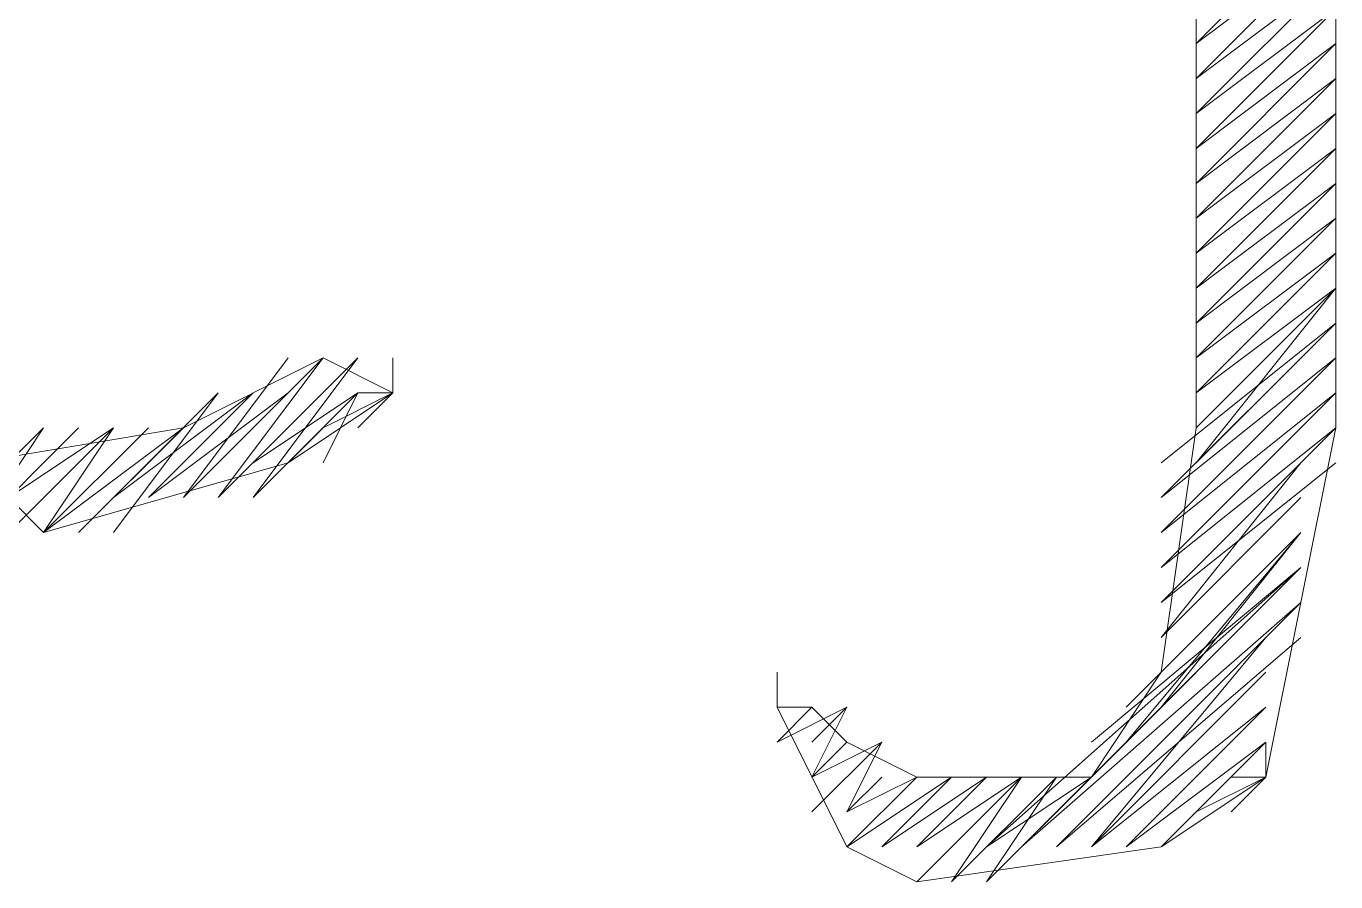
# Model space of a CAD drawing. Header units: millimetres. Extents: x 24 to 410, y 10 to 282.
# Drawn here: x 283.993 to 285.581, y 14.732 to 15.769 of the extents above; entities that cross this region are included whole.
import ezdxf

# ---------------------------------------------------------------- set-up
doc = ezdxf.new("R2010")
doc.units = ezdxf.units.MM
doc.layers.add('Watermark', color=7, linetype='Continuous')

msp = doc.modelspace()

# ---------------------------------------------------------------- linework, layer by layer
at = {"layer": 'Watermark', "color": 7, "lineweight": 0}
for points in [[(285.411333, 16.552333), (285.411333, 15.282333), (285.369, 14.986), (285.284333, 14.859), (285.072667, 14.859), (284.988, 14.901333), (284.945667, 14.943667), (284.903333, 14.943667), (284.988, 14.774333), (285.072667, 14.732), (285.369, 14.774333), (285.496, 14.859), (285.580667, 15.282333), (285.580667, 16.213667)], [(285.411333, 15.748), (285.580667, 15.917333)], [(285.411333, 15.748), (285.580667, 15.917333)], [(285.411333, 15.748), (285.580667, 15.917333)], [(285.411333, 15.748), (285.580667, 15.917333)], [(285.411333, 15.748), (285.580667, 15.875)], [(285.411333, 15.748), (285.580667, 15.875)], [(285.411333, 15.748), (285.580667, 15.875)], [(285.411333, 15.748), (285.580667, 15.875)], [(285.411333, 15.748), (285.580667, 15.875)], [(285.411333, 15.748), (285.580667, 15.875)], [(285.411333, 15.748), (285.580667, 15.875)], [(285.411333, 15.748), (285.580667, 15.875)], [(285.411333, 15.748), (285.580667, 15.875)], [(285.411333, 15.705667), (285.580667, 15.875)], [(285.411333, 15.705667), (285.580667, 15.875)], [(285.411333, 15.705667), (285.580667, 15.875)], [(285.411333, 15.705667), (285.580667, 15.875)], [(285.411333, 15.705667), (285.580667, 15.875)], [(285.411333, 15.705667), (285.580667, 15.832667)], [(285.411333, 15.705667), (285.580667, 15.832667)], [(285.411333, 15.705667), (285.580667, 15.832667)], [(285.411333, 15.705667), (285.580667, 15.832667)], [(285.411333, 15.705667), (285.580667, 15.832667)], [(285.411333, 15.705667), (285.580667, 15.832667)], [(285.411333, 15.705667), (285.580667, 15.832667)], [(285.411333, 15.705667), (285.580667, 15.832667)], [(285.411333, 15.705667), (285.580667, 15.832667)], [(285.411333, 15.663333), (285.580667, 15.832667)], [(285.411333, 15.663333), (285.580667, 15.832667)], [(285.411333, 15.663333), (285.580667, 15.832667)], [(285.411333, 15.663333), (285.580667, 15.832667)], [(285.411333, 15.663333), (285.580667, 15.790333)], [(285.411333, 15.663333), (285.580667, 15.790333)], [(285.411333, 15.663333), (285.580667, 15.790333)], [(285.411333, 15.663333), (285.580667, 15.790333)], [(285.411333, 15.663333), (285.580667, 15.790333)], [(285.411333, 15.663333), (285.580667, 15.790333)], [(285.411333, 15.663333), (285.580667, 15.790333)], [(285.411333, 15.663333), (285.580667, 15.790333)], [(285.411333, 15.663333), (285.580667, 15.790333)], [(285.411333, 15.663333), (285.580667, 15.790333)], [(285.411333, 15.621), (285.580667, 15.790333)], [(285.411333, 15.621), (285.580667, 15.790333)], [(285.411333, 15.621), (285.580667, 15.790333)], [(285.411333, 15.621), (285.580667, 15.790333)], [(285.411333, 15.621), (285.580667, 15.748)], [(285.411333, 15.621), (285.580667, 15.748)], [(285.411333, 15.621), (285.580667, 15.748)], [(285.411333, 15.621), (285.580667, 15.748)], [(285.411333, 15.621), (285.580667, 15.748)], [(285.411333, 15.621), (285.580667, 15.748)], [(285.411333, 15.621), (285.580667, 15.748)], [(285.411333, 15.621), (285.580667, 15.748)], [(285.411333, 15.621), (285.580667, 15.748)], [(285.411333, 15.578667), (285.580667, 15.748)], [(285.411333, 15.578667), (285.580667, 15.748)], [(285.411333, 15.578667), (285.580667, 15.748)], [(285.411333, 15.578667), (285.580667, 15.748)], [(285.411333, 15.578667), (285.580667, 15.748)], [(285.411333, 15.578667), (285.580667, 15.705667)], [(285.411333, 15.578667), (285.580667, 15.705667)], [(285.411333, 15.578667), (285.580667, 15.705667)], [(285.411333, 15.578667), (285.580667, 15.705667)], [(285.411333, 15.578667), (285.580667, 15.705667)], [(285.411333, 15.578667), (285.580667, 15.705667)], [(285.411333, 15.578667), (285.580667, 15.705667)], [(285.411333, 15.578667), (285.580667, 15.705667)], [(285.411333, 15.578667), (285.580667, 15.705667)], [(285.411333, 15.536333), (285.580667, 15.705667)], [(285.411333, 15.536333), (285.580667, 15.705667)], [(285.411333, 15.536333), (285.580667, 15.705667)], [(285.411333, 15.536333), (285.580667, 15.705667)], [(285.411333, 15.536333), (285.580667, 15.663333)], [(285.411333, 15.536333), (285.580667, 15.663333)], [(285.411333, 15.536333), (285.580667, 15.663333)], [(285.411333, 15.536333), (285.580667, 15.663333)], [(285.411333, 15.536333), (285.580667, 15.663333)], [(285.411333, 15.536333), (285.580667, 15.663333)], [(285.411333, 15.536333), (285.580667, 15.663333)], [(285.411333, 15.536333), (285.580667, 15.663333)], [(285.411333, 15.536333), (285.580667, 15.663333)], [(285.411333, 15.494), (285.580667, 15.663333)], [(285.411333, 15.494), (285.580667, 15.663333)], [(285.411333, 15.494), (285.580667, 15.663333)], [(285.411333, 15.494), (285.580667, 15.663333)], [(285.411333, 15.494), (285.580667, 15.663333)], [(285.411333, 15.494), (285.580667, 15.621)], [(285.411333, 15.494), (285.580667, 15.621)], [(285.411333, 15.494), (285.580667, 15.621)], [(285.411333, 15.494), (285.580667, 15.621)], [(285.411333, 15.494), (285.580667, 15.621)], [(285.411333, 15.494), (285.580667, 15.621)], [(285.411333, 15.494), (285.580667, 15.621)], [(285.411333, 15.494), (285.580667, 15.621)], [(285.411333, 15.494), (285.580667, 15.621)], [(285.411333, 15.451667), (285.580667, 15.621)], [(285.411333, 15.451667), (285.580667, 15.621)], [(285.411333, 15.451667), (285.580667, 15.621)], [(285.411333, 15.451667), (285.580667, 15.621)], [(285.411333, 15.451667), (285.580667, 15.578667)], [(285.411333, 15.451667), (285.580667, 15.578667)], [(285.411333, 15.451667), (285.580667, 15.578667)], [(285.411333, 15.451667), (285.580667, 15.578667)], [(285.411333, 15.451667), (285.580667, 15.578667)], [(285.411333, 15.451667), (285.580667, 15.578667)], [(285.411333, 15.451667), (285.580667, 15.578667)], [(285.411333, 15.451667), (285.580667, 15.578667)], [(285.411333, 15.451667), (285.580667, 15.578667)], [(285.411333, 15.451667), (285.580667, 15.578667)], [(285.411333, 15.409333), (285.580667, 15.578667)], [(285.411333, 15.409333), (285.580667, 15.578667)], [(285.411333, 15.409333), (285.580667, 15.578667)], [(285.411333, 15.409333), (285.580667, 15.578667)], [(285.411333, 15.409333), (285.580667, 15.536333)], [(285.411333, 15.409333), (285.580667, 15.536333)], [(285.411333, 15.409333), (285.580667, 15.536333)], [(285.411333, 15.409333), (285.580667, 15.536333)], [(285.411333, 15.409333), (285.580667, 15.536333)], [(285.411333, 15.409333), (285.580667, 15.536333)], [(285.411333, 15.409333), (285.580667, 15.536333)], [(285.411333, 15.409333), (285.580667, 15.536333)], [(285.411333, 15.367), (285.580667, 15.536333)], [(285.411333, 15.367), (285.580667, 15.536333)], [(285.411333, 15.367), (285.580667, 15.536333)], [(285.411333, 15.367), (285.580667, 15.536333)], [(285.411333, 15.367), (285.580667, 15.536333)], [(285.411333, 15.367), (285.580667, 15.536333)], [(285.411333, 15.367), (285.580667, 15.494)], [(285.411333, 15.367), (285.580667, 15.494)], [(285.411333, 15.367), (285.580667, 15.494)], [(285.411333, 15.367), (285.580667, 15.494)], [(285.411333, 15.324667), (285.580667, 15.494)], [(285.411333, 15.324667), (285.580667, 15.494)], [(285.411333, 15.324667), (285.580667, 15.494)], [(285.411333, 15.324667), (285.580667, 15.494)], [(285.411333, 15.324667), (285.580667, 15.494)], [(285.411333, 15.324667), (285.580667, 15.494)], [(285.411333, 15.324667), (285.580667, 15.494)], [(285.411333, 15.324667), (285.580667, 15.494)], [(285.411333, 15.324667), (285.580667, 15.494)], [(285.411333, 15.324667), (285.580667, 15.451667)], [(285.411333, 15.282333), (285.580667, 15.451667)], [(285.411333, 15.282333), (285.580667, 15.451667)], [(285.411333, 15.282333), (285.580667, 15.451667)], [(285.411333, 15.282333), (285.580667, 15.451667)], [(285.411333, 15.282333), (285.580667, 15.451667)], [(285.411333, 15.282333), (285.580667, 15.451667)], [(285.411333, 15.282333), (285.580667, 15.451667)], [(285.411333, 15.282333), (285.580667, 15.451667)], [(285.411333, 15.282333), (285.580667, 15.451667)], [(285.411333, 15.282333), (285.580667, 15.451667)], [(285.411333, 15.24), (285.580667, 15.451667)], [(285.411333, 15.24), (285.580667, 15.451667)], [(285.411333, 15.24), (285.580667, 15.451667)], [(285.369, 15.24), (285.580667, 15.409333)], [(285.369, 15.24), (285.580667, 15.409333)], [(285.369, 15.24), (285.580667, 15.409333)], [(285.369, 15.24), (285.580667, 15.409333)], [(285.369, 15.24), (285.580667, 15.409333)], [(285.369, 15.24), (285.580667, 15.409333)], [(285.369, 15.24), (285.580667, 15.409333)], [(285.369, 15.24), (285.580667, 15.409333)], [(285.369, 15.24), (285.580667, 15.409333)], [(285.369, 15.197667), (285.580667, 15.409333)], [(285.369, 15.197667), (285.580667, 15.409333)], [(285.369, 15.197667), (285.580667, 15.409333)], [(285.369, 15.197667), (285.580667, 15.409333)], [(285.411333, 15.24), (285.580667, 15.409333)], [(283.972, 15.197667), (284.014333, 15.155333), (284.310667, 15.24), (284.437667, 15.324667), (284.353, 15.367), (284.183667, 15.282333), (283.929667, 15.24)], [(284.183667, 15.197667), (284.310667, 15.367)], [(284.183667, 15.197667), (284.310667, 15.367)], [(284.183667, 15.197667), (284.353, 15.367)], [(284.183667, 15.197667), (284.353, 15.367)], [(284.183667, 15.197667), (284.353, 15.367)], [(284.183667, 15.197667), (284.353, 15.367)], [(284.183667, 15.197667), (284.353, 15.367)], [(284.183667, 15.197667), (284.353, 15.367)], [(284.183667, 15.197667), (284.353, 15.367)], [(284.226, 15.197667), (284.353, 15.367)], [(284.226, 15.197667), (284.353, 15.367)], [(284.226, 15.197667), (284.353, 15.367)], [(284.226, 15.197667), (284.395333, 15.367)], [(284.226, 15.197667), (284.395333, 15.367)], [(284.226, 15.197667), (284.395333, 15.367)], [(284.226, 15.197667), (284.395333, 15.367)], [(284.226, 15.197667), (284.395333, 15.367)], [(284.226, 15.197667), (284.395333, 15.367)], [(284.226, 15.197667), (284.395333, 15.367)], [(284.226, 15.197667), (284.395333, 15.367)], [(284.268333, 15.197667), (284.395333, 15.367)], [(284.268333, 15.197667), (284.395333, 15.367)], [(284.268333, 15.197667), (284.395333, 15.367)], [(284.268333, 15.197667), (284.395333, 15.367)], [(284.268333, 15.197667), (284.395333, 15.367)], [(284.268333, 15.197667), (284.395333, 15.367)], [(284.437667, 15.324667), (284.437667, 15.367)], [(285.369, 15.197667), (285.580667, 15.367)], [(285.369, 15.197667), (285.580667, 15.367)], [(285.369, 15.197667), (285.580667, 15.367)], [(285.369, 15.197667), (285.580667, 15.367)], [(285.369, 15.197667), (285.580667, 15.367)], [(285.369, 15.197667), (285.580667, 15.367)], [(285.369, 15.197667), (285.580667, 15.367)], [(285.369, 15.197667), (285.580667, 15.367)], [(285.369, 15.197667), (285.580667, 15.367)], [(285.369, 15.155333), (285.580667, 15.367)], [(285.369, 15.155333), (285.580667, 15.367)], [(285.369, 15.155333), (285.580667, 15.367)], [(285.369, 15.155333), (285.580667, 15.367)], [(284.056667, 15.155333), (284.226, 15.324667)], [(284.056667, 15.155333), (284.226, 15.324667)], [(284.099, 15.155333), (284.226, 15.324667)], [(284.099, 15.155333), (284.226, 15.324667)], [(284.099, 15.155333), (284.226, 15.324667)], [(284.099, 15.155333), (284.226, 15.324667)], [(284.099, 15.155333), (284.226, 15.324667)], [(284.099, 15.155333), (284.226, 15.324667)], [(284.099, 15.197667), (284.226, 15.324667)], [(284.099, 15.197667), (284.268333, 15.324667)], [(284.099, 15.197667), (284.268333, 15.324667)], [(284.099, 15.197667), (284.268333, 15.324667)], [(284.099, 15.197667), (284.268333, 15.324667)], [(284.141333, 15.197667), (284.268333, 15.324667)], [(284.141333, 15.197667), (284.268333, 15.324667)], [(284.141333, 15.197667), (284.268333, 15.324667)], [(284.141333, 15.197667), (284.268333, 15.324667)], [(284.141333, 15.197667), (284.268333, 15.324667)], [(284.141333, 15.197667), (284.310667, 15.324667)], [(284.141333, 15.197667), (284.310667, 15.324667)], [(284.141333, 15.197667), (284.310667, 15.324667)], [(284.141333, 15.197667), (284.310667, 15.324667)], [(284.141333, 15.197667), (284.310667, 15.324667)], [(284.183667, 15.197667), (284.310667, 15.324667)], [(284.268333, 15.197667), (284.395333, 15.324667)], [(284.268333, 15.197667), (284.395333, 15.324667)], [(284.268333, 15.24), (284.395333, 15.324667)], [(284.268333, 15.24), (284.395333, 15.324667)], [(284.310667, 15.24), (284.395333, 15.324667)], [(284.310667, 15.24), (284.395333, 15.324667)], [(284.310667, 15.24), (284.395333, 15.324667)], [(284.310667, 15.24), (284.395333, 15.324667)], [(284.353, 15.24), (284.395333, 15.324667)], [(284.353, 15.282333), (284.437667, 15.324667)], [(284.395333, 15.282333), (284.437667, 15.324667)], [(284.395333, 15.324667), (284.437667, 15.324667)], [(285.369, 15.155333), (285.580667, 15.324667)], [(285.369, 15.155333), (285.580667, 15.324667)], [(285.369, 15.155333), (285.580667, 15.324667)], [(285.369, 15.155333), (285.580667, 15.324667)], [(285.369, 15.155333), (285.580667, 15.324667)], [(285.369, 15.155333), (285.580667, 15.324667)], [(285.369, 15.155333), (285.580667, 15.324667)], [(285.369, 15.155333), (285.580667, 15.324667)], [(285.369, 15.155333), (285.580667, 15.324667)], [(285.369, 15.113), (285.580667, 15.324667)], [(285.369, 15.113), (285.580667, 15.324667)], [(285.369, 15.113), (285.580667, 15.324667)], [(285.369, 15.113), (285.580667, 15.324667)], [(285.369, 15.113), (285.580667, 15.324667)], [(283.887333, 15.155333), (284.014333, 15.282333)], [(283.887333, 15.155333), (284.014333, 15.282333)], [(283.887333, 15.155333), (284.014333, 15.282333)], [(283.887333, 15.155333), (284.014333, 15.282333)], [(283.887333, 15.155333), (284.014333, 15.282333)], [(283.887333, 15.155333), (284.014333, 15.282333)], [(283.887333, 15.155333), (284.014333, 15.282333)], [(283.887333, 15.155333), (284.014333, 15.282333)], [(283.887333, 15.155333), (284.014333, 15.282333)], [(283.887333, 15.155333), (284.014333, 15.282333)], [(283.887333, 15.155333), (284.014333, 15.282333)], [(283.929667, 15.155333), (284.014333, 15.282333)], [(283.929667, 15.155333), (284.056667, 15.282333)], [(283.929667, 15.155333), (284.056667, 15.282333)], [(283.929667, 15.155333), (284.056667, 15.282333)], [(283.929667, 15.155333), (284.056667, 15.282333)], [(283.929667, 15.155333), (284.056667, 15.282333)], [(283.929667, 15.155333), (284.056667, 15.282333)], [(283.929667, 15.155333), (284.056667, 15.282333)], [(283.929667, 15.155333), (284.056667, 15.282333)], [(283.929667, 15.155333), (284.056667, 15.282333)], [(283.929667, 15.155333), (284.056667, 15.282333)], [(283.929667, 15.155333), (284.056667, 15.282333)], [(283.929667, 15.155333), (284.056667, 15.282333)], [(283.972, 15.197667), (284.099, 15.282333)], [(283.972, 15.197667), (284.099, 15.282333)], [(283.972, 15.197667), (284.099, 15.282333)], [(283.972, 15.197667), (284.099, 15.282333)], [(283.972, 15.197667), (284.099, 15.282333)], [(283.972, 15.155333), (284.099, 15.282333)], [(283.972, 15.155333), (284.099, 15.282333)], [(283.972, 15.155333), (284.099, 15.282333)], [(284.014333, 15.155333), (284.099, 15.282333)], [(284.014333, 15.155333), (284.099, 15.282333)], [(284.014333, 15.155333), (284.099, 15.282333)], [(284.014333, 15.155333), (284.099, 15.282333)], [(284.014333, 15.155333), (284.141333, 15.282333)], [(284.014333, 15.155333), (284.141333, 15.282333)], [(284.014333, 15.155333), (284.141333, 15.282333)], [(284.014333, 15.155333), (284.141333, 15.282333)], [(284.014333, 15.155333), (284.141333, 15.282333)], [(284.014333, 15.155333), (284.141333, 15.282333)], [(284.014333, 15.155333), (284.141333, 15.282333)], [(284.014333, 15.155333), (284.141333, 15.282333)], [(284.014333, 15.155333), (284.141333, 15.282333)], [(284.014333, 15.155333), (284.141333, 15.282333)], [(284.014333, 15.155333), (284.141333, 15.282333)], [(284.014333, 15.155333), (284.141333, 15.282333)], [(284.014333, 15.155333), (284.183667, 15.282333)], [(284.056667, 15.155333), (284.183667, 15.282333)], [(284.056667, 15.155333), (284.183667, 15.282333)], [(284.056667, 15.155333), (284.183667, 15.282333)], [(284.056667, 15.155333), (284.183667, 15.282333)], [(284.056667, 15.155333), (284.183667, 15.282333)], [(284.056667, 15.155333), (284.183667, 15.282333)], [(284.056667, 15.155333), (284.183667, 15.282333)], [(284.056667, 15.155333), (284.183667, 15.282333)], [(285.369, 15.113), (285.580667, 15.282333)], [(285.369, 15.113), (285.580667, 15.282333)], [(285.369, 15.113), (285.580667, 15.282333)], [(285.369, 15.113), (285.580667, 15.282333)], [(285.369, 15.113), (285.580667, 15.282333)], [(285.369, 15.113), (285.580667, 15.282333)], [(285.369, 15.113), (285.580667, 15.282333)], [(285.369, 15.113), (285.580667, 15.282333)], [(285.369, 15.070667), (285.580667, 15.282333)], [(285.369, 15.070667), (285.580667, 15.282333)], [(285.369, 15.070667), (285.580667, 15.282333)], [(285.369, 15.070667), (285.580667, 15.24)], [(285.369, 15.070667), (285.580667, 15.24)], [(285.369, 15.070667), (285.538333, 15.24)], [(285.369, 15.070667), (285.538333, 15.24)], [(285.369, 15.070667), (285.538333, 15.24)], [(285.369, 15.070667), (285.538333, 15.24)], [(285.369, 15.070667), (285.538333, 15.24)], [(285.369, 15.070667), (285.538333, 15.24)], [(285.369, 15.070667), (285.538333, 15.24)], [(285.369, 15.028333), (285.538333, 15.24)], [(285.369, 15.028333), (285.538333, 15.24)], [(285.369, 15.028333), (285.538333, 15.197667)], [(285.369, 15.028333), (285.538333, 15.197667)], [(285.369, 15.028333), (285.538333, 15.197667)], [(285.369, 15.028333), (285.538333, 15.197667)], [(285.369, 15.028333), (285.538333, 15.197667)], [(285.369, 15.028333), (285.538333, 15.197667)], [(285.369, 15.028333), (285.538333, 15.197667)], [(285.369, 15.028333), (285.538333, 15.197667)], [(285.369, 15.028333), (285.538333, 15.197667)], [(285.369, 15.028333), (285.538333, 15.197667)], [(285.369, 15.028333), (285.538333, 15.197667)], [(285.326667, 14.943667), (285.538333, 15.155333)], [(285.326667, 14.943667), (285.538333, 15.155333)], [(285.326667, 14.943667), (285.538333, 15.155333)], [(285.326667, 14.901333), (285.538333, 15.155333)], [(285.369, 14.986), (285.538333, 15.155333)], [(285.369, 14.986), (285.538333, 15.155333)], [(285.369, 14.986), (285.538333, 15.155333)], [(285.369, 14.986), (285.538333, 15.155333)], [(285.369, 14.986), (285.538333, 15.155333)], [(285.369, 14.986), (285.538333, 15.155333)], [(285.369, 14.943667), (285.538333, 15.155333)], [(285.157333, 14.774333), (285.538333, 15.113)], [(285.157333, 14.774333), (285.538333, 15.113)], [(285.157333, 14.774333), (285.538333, 15.113)], [(285.199667, 14.774333), (285.538333, 15.113)], [(285.199667, 14.774333), (285.538333, 15.113)], [(285.199667, 14.774333), (285.538333, 15.113)], [(285.199667, 14.774333), (285.538333, 15.113)], [(285.284333, 14.901333), (285.538333, 15.113)], [(285.284333, 14.901333), (285.538333, 15.113)], [(285.284333, 14.859), (285.538333, 15.113)], [(285.326667, 14.901333), (285.538333, 15.113)], [(285.199667, 14.774333), (285.538333, 15.070667)], [(285.199667, 14.774333), (285.538333, 15.070667)], [(285.199667, 14.774333), (285.538333, 15.070667)], [(285.199667, 14.774333), (285.538333, 15.070667)], [(285.199667, 14.774333), (285.538333, 15.070667)], [(285.199667, 14.774333), (285.538333, 15.070667)], [(285.199667, 14.774333), (285.538333, 15.070667)], [(285.199667, 14.774333), (285.538333, 15.070667)], [(285.199667, 14.774333), (285.538333, 15.070667)], [(285.242, 14.774333), (285.538333, 15.070667)], [(285.242, 14.774333), (285.538333, 15.070667)], [(285.242, 14.774333), (285.538333, 15.028333)], [(285.242, 14.774333), (285.538333, 15.028333)], [(285.242, 14.774333), (285.496, 15.028333)], [(285.242, 14.774333), (285.496, 15.028333)], [(285.242, 14.774333), (285.496, 15.028333)], [(285.242, 14.774333), (285.496, 15.028333)], [(285.242, 14.774333), (285.496, 15.028333)], [(285.242, 14.774333), (285.496, 15.028333)], [(285.242, 14.774333), (285.496, 15.028333)], [(285.242, 14.774333), (285.496, 15.028333)], [(285.284333, 14.774333), (285.496, 15.028333)], [(284.903333, 14.943667), (284.903333, 14.986)], [(284.903333, 14.943667), (284.903333, 14.986)], [(285.284333, 14.774333), (285.496, 14.986)], [(285.284333, 14.774333), (285.496, 14.986)], [(285.284333, 14.774333), (285.496, 14.986)], [(285.284333, 14.774333), (285.496, 14.986)], [(285.284333, 14.774333), (285.496, 14.986)], [(285.284333, 14.774333), (285.496, 14.986)], [(285.284333, 14.774333), (285.496, 14.986)], [(285.284333, 14.774333), (285.496, 14.986)], [(285.284333, 14.774333), (285.496, 14.986)], [(285.284333, 14.774333), (285.496, 14.986)], [(284.903333, 14.943667), (284.945667, 14.943667)], [(284.903333, 14.943667), (284.945667, 14.943667)], [(284.903333, 14.943667), (284.945667, 14.943667)], [(284.903333, 14.943667), (284.945667, 14.943667)], [(284.903333, 14.943667), (284.945667, 14.943667)], [(284.903333, 14.901333), (284.945667, 14.943667)], [(284.903333, 14.901333), (284.945667, 14.943667)], [(284.903333, 14.901333), (284.945667, 14.943667)], [(284.903333, 14.901333), (284.945667, 14.943667)], [(284.903333, 14.901333), (284.945667, 14.943667)], [(284.903333, 14.901333), (284.945667, 14.943667)], [(284.903333, 14.901333), (284.945667, 14.943667)], [(284.903333, 14.901333), (284.945667, 14.943667)], [(284.903333, 14.901333), (284.945667, 14.943667)], [(284.903333, 14.901333), (284.945667, 14.943667)], [(284.903333, 14.901333), (284.945667, 14.943667)], [(284.903333, 14.901333), (284.945667, 14.943667)], [(284.903333, 14.901333), (284.945667, 14.943667)], [(284.903333, 14.901333), (284.945667, 14.943667)], [(284.903333, 14.901333), (284.945667, 14.943667)], [(284.903333, 14.901333), (284.988, 14.943667)], [(284.903333, 14.901333), (284.988, 14.943667)], [(284.903333, 14.901333), (284.988, 14.943667)], [(284.945667, 14.901333), (284.988, 14.943667)], [(284.945667, 14.901333), (284.988, 14.943667)], [(284.945667, 14.901333), (284.988, 14.943667)], [(284.945667, 14.901333), (284.988, 14.943667)], [(284.945667, 14.901333), (284.988, 14.943667)], [(284.945667, 14.901333), (284.988, 14.943667)], [(284.945667, 14.859), (284.988, 14.943667)], [(285.284333, 14.774333), (285.496, 14.943667)], [(285.284333, 14.774333), (285.496, 14.943667)], [(285.326667, 14.774333), (285.496, 14.943667)], [(285.326667, 14.774333), (285.496, 14.943667)], [(285.326667, 14.774333), (285.496, 14.943667)], [(285.326667, 14.774333), (285.496, 14.943667)], [(285.326667, 14.774333), (285.496, 14.943667)], [(285.326667, 14.774333), (285.496, 14.943667)], [(285.326667, 14.774333), (285.496, 14.943667)], [(285.326667, 14.774333), (285.496, 14.943667)], [(285.326667, 14.774333), (285.496, 14.943667)], [(284.945667, 14.859), (284.988, 14.901333)], [(284.945667, 14.859), (284.988, 14.901333)], [(284.945667, 14.859), (284.988, 14.901333)], [(284.945667, 14.859), (284.988, 14.901333)], [(284.945667, 14.859), (284.988, 14.901333)], [(284.945667, 14.859), (284.988, 14.901333)], [(284.945667, 14.859), (284.988, 14.901333)], [(284.945667, 14.859), (284.988, 14.901333)], [(284.945667, 14.859), (284.988, 14.901333)], [(284.945667, 14.859), (284.988, 14.901333)], [(284.945667, 14.859), (284.988, 14.901333)], [(284.945667, 14.859), (284.988, 14.901333)], [(284.945667, 14.859), (284.988, 14.901333)], [(284.945667, 14.859), (284.988, 14.901333)], [(284.945667, 14.859), (284.988, 14.901333)], [(284.945667, 14.859), (284.988, 14.901333)], [(284.945667, 14.859), (284.988, 14.901333)], [(284.945667, 14.859), (284.988, 14.901333)], [(284.945667, 14.859), (284.988, 14.901333)], [(284.945667, 14.859), (284.988, 14.901333)], [(284.945667, 14.859), (284.988, 14.901333)], [(284.945667, 14.859), (285.030333, 14.901333)], [(284.945667, 14.816667), (285.030333, 14.901333)], [(284.945667, 14.816667), (285.030333, 14.901333)], [(284.988, 14.816667), (285.030333, 14.901333)], [(284.988, 14.816667), (285.030333, 14.901333)], [(284.988, 14.816667), (285.030333, 14.901333)], [(284.988, 14.816667), (285.030333, 14.901333)], [(284.988, 14.816667), (285.030333, 14.901333)], [(284.988, 14.816667), (285.030333, 14.901333)], [(284.988, 14.816667), (285.030333, 14.901333)], [(285.326667, 14.774333), (285.496, 14.901333)], [(285.326667, 14.774333), (285.496, 14.901333)], [(285.326667, 14.774333), (285.496, 14.901333)], [(285.326667, 14.774333), (285.496, 14.901333)], [(285.369, 14.774333), (285.496, 14.901333)], [(285.369, 14.774333), (285.496, 14.901333)], [(285.369, 14.774333), (285.496, 14.901333)], [(285.369, 14.774333), (285.496, 14.901333)], [(285.369, 14.774333), (285.496, 14.901333)], [(285.369, 14.774333), (285.496, 14.901333)], [(285.411333, 14.816667), (285.496, 14.901333)], [(285.496, 14.859), (285.496, 14.901333)], [(284.988, 14.816667), (285.030333, 14.859)], [(284.988, 14.816667), (285.030333, 14.859)], [(284.988, 14.816667), (285.030333, 14.859)], [(284.988, 14.816667), (285.030333, 14.859)], [(284.988, 14.816667), (285.030333, 14.859)], [(284.988, 14.816667), (285.030333, 14.859)], [(284.988, 14.816667), (285.030333, 14.859)], [(284.988, 14.816667), (285.030333, 14.859)], [(284.988, 14.816667), (285.072667, 14.859)], [(284.988, 14.816667), (285.072667, 14.859)], [(284.988, 14.816667), (285.072667, 14.859)], [(284.988, 14.816667), (285.072667, 14.859)], [(284.988, 14.816667), (285.072667, 14.859)], [(284.988, 14.816667), (285.072667, 14.859)], [(284.988, 14.816667), (285.072667, 14.859)], [(284.988, 14.774333), (285.072667, 14.859)], [(284.988, 14.774333), (285.072667, 14.859)], [(284.988, 14.774333), (285.072667, 14.859)], [(284.988, 14.774333), (285.072667, 14.859)], [(284.988, 14.774333), (285.072667, 14.859)], [(284.988, 14.774333), (285.072667, 14.859)], [(284.988, 14.774333), (285.072667, 14.859)], [(284.988, 14.774333), (285.115, 14.859)], [(284.988, 14.774333), (285.115, 14.859)], [(285.030333, 14.774333), (285.115, 14.859)], [(285.030333, 14.774333), (285.115, 14.859)], [(285.030333, 14.774333), (285.115, 14.859)], [(285.030333, 14.774333), (285.115, 14.859)], [(285.030333, 14.774333), (285.115, 14.859)], [(285.030333, 14.774333), (285.115, 14.859)], [(285.030333, 14.774333), (285.115, 14.859)], [(285.030333, 14.774333), (285.115, 14.859)], [(285.030333, 14.774333), (285.115, 14.859)], [(285.030333, 14.774333), (285.115, 14.859)], [(285.030333, 14.774333), (285.115, 14.859)], [(285.030333, 14.774333), (285.115, 14.859)], [(285.030333, 14.774333), (285.157333, 14.859)], [(285.030333, 14.774333), (285.157333, 14.859)], [(285.030333, 14.774333), (285.157333, 14.859)], [(285.030333, 14.774333), (285.157333, 14.859)], [(285.030333, 14.774333), (285.157333, 14.859)], [(285.030333, 14.774333), (285.157333, 14.859)], [(285.030333, 14.774333), (285.157333, 14.859)], [(285.072667, 14.774333), (285.157333, 14.859)], [(285.072667, 14.774333), (285.157333, 14.859)], [(285.072667, 14.774333), (285.157333, 14.859)], [(285.072667, 14.774333), (285.157333, 14.859)], [(285.072667, 14.774333), (285.157333, 14.859)], [(285.072667, 14.774333), (285.157333, 14.859)], [(285.072667, 14.774333), (285.199667, 14.859)], [(285.072667, 14.774333), (285.199667, 14.859)], [(285.072667, 14.774333), (285.199667, 14.859)], [(285.072667, 14.774333), (285.199667, 14.859)], [(285.072667, 14.774333), (285.199667, 14.859)], [(285.072667, 14.774333), (285.199667, 14.859)], [(285.072667, 14.774333), (285.199667, 14.859)], [(285.072667, 14.732), (285.199667, 14.859)], [(285.072667, 14.732), (285.199667, 14.859)], [(285.072667, 14.732), (285.199667, 14.859)], [(285.072667, 14.732), (285.199667, 14.859)], [(285.072667, 14.732), (285.199667, 14.859)], [(285.072667, 14.732), (285.199667, 14.859)], [(285.115, 14.732), (285.199667, 14.859)], [(285.115, 14.732), (285.242, 14.859)], [(285.115, 14.732), (285.242, 14.859)], [(285.115, 14.732), (285.242, 14.859)], [(285.115, 14.732), (285.242, 14.859)], [(285.115, 14.732), (285.242, 14.859)], [(285.115, 14.732), (285.242, 14.859)], [(285.115, 14.732), (285.242, 14.859)], [(285.115, 14.732), (285.242, 14.859)], [(285.115, 14.732), (285.242, 14.859)], [(285.115, 14.732), (285.242, 14.859)], [(285.115, 14.732), (285.242, 14.859)], [(285.157333, 14.732), (285.242, 14.859)], [(285.157333, 14.732), (285.242, 14.859)], [(285.157333, 14.732), (285.242, 14.859)], [(285.157333, 14.732), (285.284333, 14.859)], [(285.157333, 14.732), (285.284333, 14.859)], [(285.157333, 14.732), (285.284333, 14.859)], [(285.157333, 14.732), (285.284333, 14.859)], [(285.157333, 14.774333), (285.284333, 14.859)], [(285.157333, 14.774333), (285.284333, 14.859)], [(285.157333, 14.774333), (285.284333, 14.859)], [(285.411333, 14.816667), (285.496, 14.859)], [(285.411333, 14.816667), (285.496, 14.859)], [(285.453667, 14.816667), (285.496, 14.859)], [(285.453667, 14.816667), (285.496, 14.859)], [(285.453667, 14.816667), (285.496, 14.859)], [(285.453667, 14.859), (285.496, 14.859)]]:
    msp.add_lwpolyline(points, dxfattribs=at)

doc.saveas('drawing.dxf')
